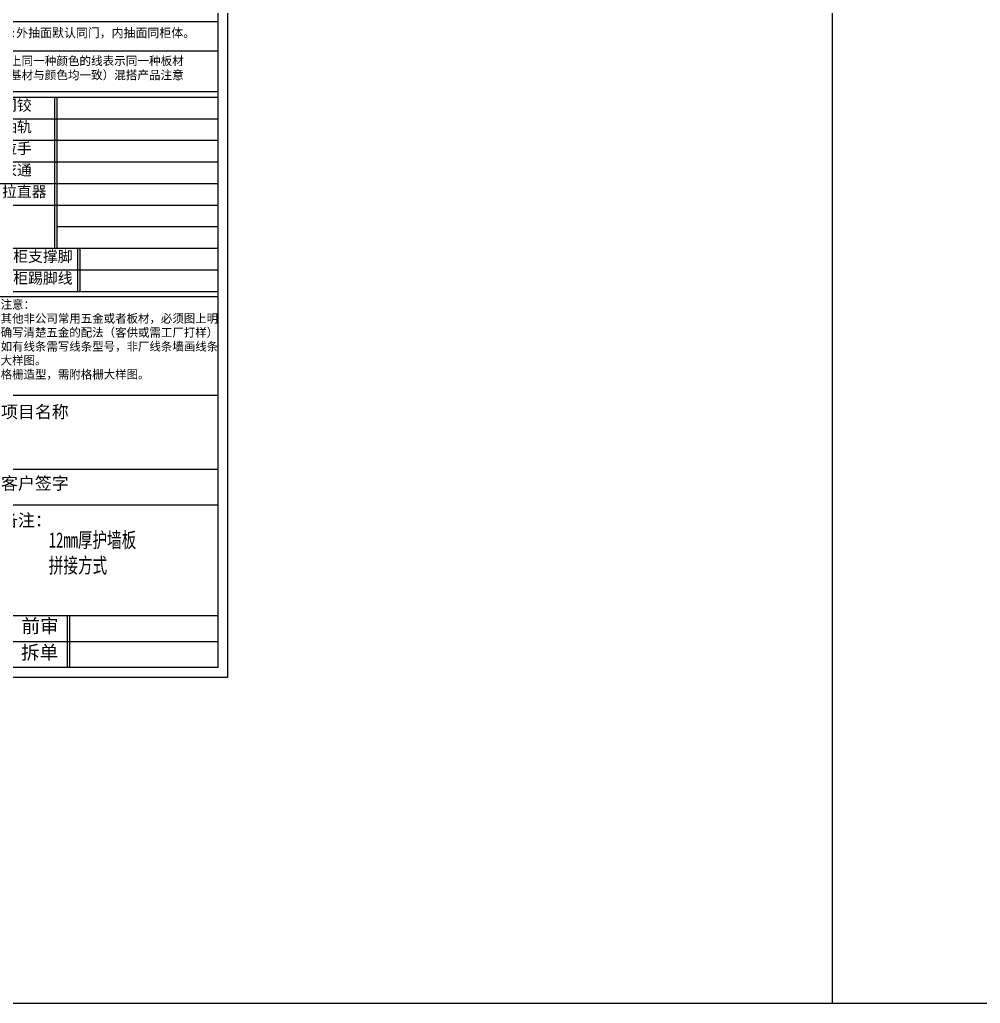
# Model space of a CAD drawing. Header units: millimetres. Extents: x 4862 to 20554, y 7569 to 11262.
# Drawn here: x 7369.6 to 7810.1, y 7569.4 to 8020.7 of the extents above; entities that cross this region are included whole.
import ezdxf

# ---------------------------------------------------------------- set-up
doc = ezdxf.new("R2010")
doc.units = ezdxf.units.MM
doc.layers.add('0 @ 1', color=7, linetype='Continuous')
doc.styles.get("Standard").update_dxf_attribs({"font": 'arial.ttf'})
doc.styles.add('宋体', font='SimSun.ttf')

# ---------------------------------------------------------------- blocks, each defined once
blk = doc.blocks.new('A$C398a0407')
for p, q in [((8134, 4227.4), (9568, 4227.4)), ((8134, 4037), (9568, 4037)), ((8134, 3776.6), (9568, 3776.6)), ((8134, 3739.6), (9568, 3739.6)), ((8516.8, 3739.6), (8516.8, 3044.2)), ((8533.3, 3739.6), (8533.3, 3044.2)), ((8134, 3600.5), (9568, 3600.5)), ((8134, 3461.4), (9568, 3461.4)), ((8134, 3322.3), (9568, 3322.3)), ((8134, 3183.3), (9568, 3183.3)), ((8134, 3183.3), (9568, 3183.3)), ((8134, 3044.2), (9568, 3044.2)), ((8134, 3044.2), (9568, 3044.2)), ((8516.8, 3044.2), (8516.8, 2766.1)), ((8533.3, 3044.2), (8533.3, 2766.1)), ((8533.3, 2905.1), (9568, 2905.1)), ((8134, 2766.1), (9568, 2766.1)), ((8664.4, 2766.1), (8664.4, 2487.9)), ((8680.9, 2766.1), (8680.9, 2487.9)), ((8134, 2627), (9568, 2627)), ((8134, 2627), (9568, 2627)), ((8134, 2487.9), (9568, 2487.9)), ((8134, 2454.1), (9568, 2454.1)), ((8134, 2454.1), (9568, 2454.1)), ((8134, 2454.1), (9568, 2454.1)), ((8134, 1819.9), (9568, 1819.9)), ((8134, 1342.7), (9568, 1342.7)), ((8134, 1112.5), (9568, 1112.5)), ((443.2, 399), (9568, 399)), ((8598.6, 399), (8598.6, 64)), ((8614.7, 399), (8614.7, 64)), ((8134, 231.5), (9568, 231.5))]:
    blk.add_line(p, q)
for points in [[(9632, 0), (0, 0), (0, 6848), (9632, 6848)], [(9568, 64), (64, 64), (64, 6784), (9568, 6784)]]:
    blk.add_lwpolyline(points, close=True)
at = {"attachment_point": 1, "style": '宋体'}
for s, width, gutter_width, insert, char_height in [('注:外抽面默认同门，内抽面同柜体。', 1290.05, 10.1, (8155.9, 4181), 56.296), ('{\\fMicrosoft YaHei|b0|i0|c134|p34;\\C2;注意：\\P其他非公司常用五金或者板材，必须图上明确写清楚五金的配法（客供或需工厂打样）\\P如有线条需写线条型号，非厂线条墙画线条大样图。\\P格栅造型，需附格栅大样图。}', 1407.047, 8.44, (8170.5, 2430.1), 54.045)]:
    blk.add_mtext_dynamic_manual_height_columns(s, width=width, gutter_width=gutter_width, heights=[0], dxfattribs=dict(at, insert=insert, char_height=char_height))
at = {"color": 1, "insert": (8155.9, 3999.7), "char_height": 54.688, "attachment_point": 1, "style": '宋体'}
blk.add_mtext_dynamic_manual_height_columns('图上同一种颜色的线表示同一种板材\\P（基材与颜色均一致）混搭产品注意', width=1290.05, gutter_width=10.1, heights=[0], dxfattribs=at)
at = {"color": 8, "attachment_point": 1, "style": '宋体'}
for s, width, gutter_width, insert, char_height in [('门铰', 580.458, 12.2, (8179.9, 3722), 70), ('抽轨', 580.458, 12.2, (8179.9, 3583), 70), ('拉手', 580.458, 12.2, (8179.9, 3443.9), 70), ('衣通', 580.458, 12.2, (8179.9, 3304.8), 70), ('拉直器', 580.458, 12.2, (8179.9, 3165.7), 70), ('橱柜支撑脚', 580.458, 12.2, (8156.4, 2748.2), 70), ('橱柜踢脚线', 580.458, 12.2, (8156.4, 2607.9), 70), ('前审', 479.717, 10.1, (8304.3, 376.5), 88), ('拆单', 479.717, 10.1, (8301.5, 205.4), 88)]:
    blk.add_mtext_dynamic_manual_height_columns(s, width=width, gutter_width=gutter_width, heights=[0], dxfattribs=dict(at, insert=insert, char_height=char_height))
at = {"layer": '0 @ 1', "color": 30, "char_height": 80, "width": 452.345, "attachment_point": 1}
for s, insert in [('{\\fSimSun|b0|i0|c134|p2;项目名称}', (8172.7, 1751.7)), ('{\\fSimSun|b0|i0|c134|p2;客户签字}', (8172.7, 1291.3)), ('{\\fSimSun|b0|i0|c134|p2;备注：}', (8172.7, 1053.7))]:
    blk.add_mtext(s, dxfattribs=dict(at, insert=insert))
blk = doc.blocks.new('A$Caecb7373')
at = {"color": 1}
blk.add_lwpolyline([(0, 821.76), (1155.84, 821.76), (1155.84, 0), (0, 0)], close=True, dxfattribs=at)

msp = doc.modelspace()

# ---------------------------------------------------------------- linework, layer by layer
for p, q in [((7742.393, 7569.359), (7742.393, 11261.691)), ((4862.317, 7569.359), (20477.138, 7569.359))]:
    msp.add_line(p, q)

# ---------------------------------------------------------------- block references
at = {"xscale": 0.07121552266649725, "yscale": 0.07121552266649725, "zscale": 0.07121552266649725}
msp.add_blockref('A$C398a0407', (6779.047, 7718.828), dxfattribs=at)
at = {"color": 1, "xscale": 0.593462688887471, "yscale": 0.593462688887471, "zscale": 0.593462688887471}
msp.add_blockref('A$Caecb7373', (6779.047, 7718.828), dxfattribs=at)

# ---------------------------------------------------------------- texts
at = {"insert": (7383.021, 7785.458), "char_height": 7, "width": 103.51592, "attachment_point": 1, "style": '宋体'}
msp.add_mtext('{\\W0.7;\\C4;12mm厚护墙板 \\P拼接方式}', dxfattribs=at)

doc.saveas('drawing.dxf')
